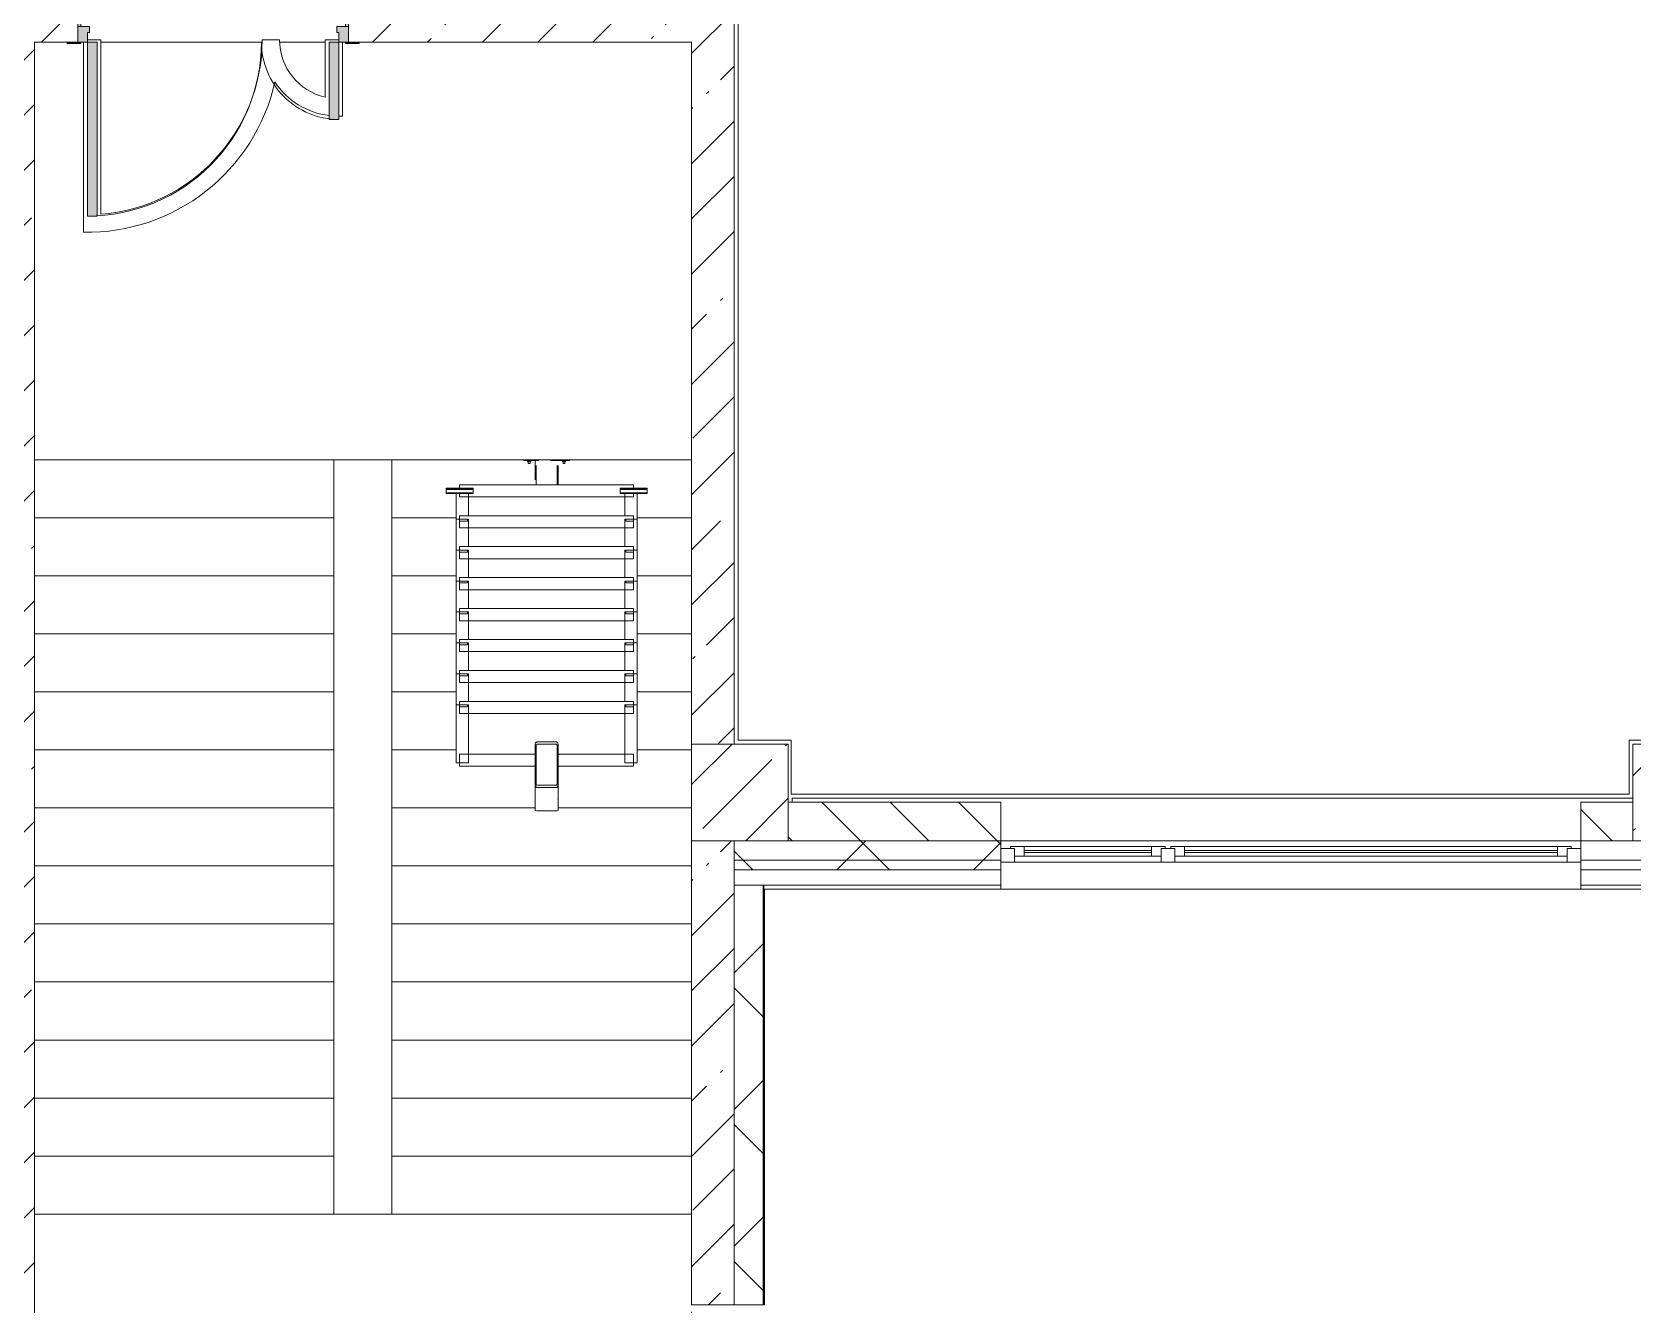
# Model space of a CAD drawing. Header units: millimetres. Extents: x -5524 to 188159, y -8553 to 29000.
# Drawn here: x 133217 to 141499, y 1150 to 7732 of the extents above; entities that cross this region are included whole.
import ezdxf

# ---------------------------------------------------------------- set-up
doc = ezdxf.new("R2010")
doc.units = ezdxf.units.MM
doc.linetypes.add('200_ШТРИХ__ш1_п0_6_', pattern=[160, 100, -60])
for name, color, linetype, lineweight in [('A-DETL-MBND-1', 7, '200_ШТРИХ__ш1_п0_6_', 9), ('A-GENM-2', 7, 'Continuous', 5), ('A-GLAZ-2', 7, 'Continuous', 5), ('A-WALL', 7, 'Continuous', 9), ('A-WALL-7', 7, 'Continuous', 5), ('I-WALL-2', 7, 'Continuous', 5), ('S-COLS-2', 7, 'Continuous', 5), ('S-STRS-3', 7, 'Continuous', 5)]:
    doc.layers.add(name, color=color, linetype=linetype, lineweight=lineweight)
for name, color, linetype, lineweight, true_color in [('A-DOOR-3', 7, 'Continuous', 5, 0xaaaaaa), ('A-DOOR-4', 7, 'Continuous', 5, 0xe2e2e2), ('A-DOOR-FRAM-1', 7, 'Continuous', 5, 0xe2e2e2), ('A-DOOR-FRAM-2', 7, 'Continuous', 5, 0xaaaaaa), ('A-FLOR-2', 7, 'Continuous', 5, 0xaaaaaa)]:
    doc.layers.add(name, color=color, linetype=linetype, lineweight=lineweight, true_color=true_color)
pattern_1 = [(45, (61148.7, 0), (-353.5534, 353.5534), []), (135, (61148.7, 0), (-353.5534, -353.5534), [])]
pattern_2 = [(45, (61148.7, 0), (-285.1231, 285.1231), []), (45, (61433.8, 0), (-285.1231, 285.1231), [504.031, -100.806, 16.764, -84.042])]

# ---------------------------------------------------------------- blocks, each defined once
blk = doc.blocks.new('BSC_Колонна _Прямоугольная - 500х500-V62-3_7_1_птичка')
at = {"layer": 'S-COLS-2'}
h = blk.add_hatch(dxfattribs=at)
h.set_pattern_fill('FP_49', color=256, style=0, pattern_type=2)
h.set_pattern_definition([(45, (-75730, -3800), (-285.1231, 285.1231), []), (45, (-75444.88, -3800), (-285.1231, 285.1231), [504.031, -100.806, 16.764, -84.042])])
h.paths.add_polyline_path([(-250, -250), (250, -250), (250, 250), (-250, 250), (-250, -98.8)])
for p, q in [((250, 250), (-250, 250)), ((-250, 250), (-250, -250)), ((250, -250), (250, 250)), ((-250, -250), (250, -250))]:
    blk.add_line(p, q, dxfattribs=at)
blk = doc.blocks.new('BSC_Колонна _Прямоугольная - 500х500-V63-3_7_1_птичка')
at = {"layer": 'S-COLS-2'}
h = blk.add_hatch(dxfattribs=at)
h.set_pattern_fill('FP_50', color=256, style=0, pattern_type=2)
h.set_pattern_definition([(45, (-80600, -3800), (-285.1231, 285.1231), []), (45, (-80314.88, -3800), (-285.1231, 285.1231), [504.031, -100.806, 16.764, -84.042])])
h.paths.add_polyline_path([(-250, -250), (250, -250), (250, 250), (-250, 250)])
for p, q in [((250, 250), (-250, 250)), ((-250, 250), (-250, -250)), ((250, -250), (250, 250)), ((-250, -250), (250, -250))]:
    blk.add_line(p, q, dxfattribs=at)
blk = doc.blocks.new('110_Дверь_СКБ_2Ст - Д-1 Лестничная клетка EIS60-24319353-3_7_1_птичка')
at = {"layer": 'A-DOOR-4'}
for points in [[(612.5, 1010), (612.5, 110), (662.5, 110), (662.5, 1010)], [(-631.1, 510), (-637.5, 510), (-637.5, 110), (-587.5, 110), (-587.5, 510)], [(712.5, 30), (697.5, 30), (697.5, -110), (712.5, -110)]]:
    blk.add_hatch(color=256, dxfattribs=at).paths.add_polyline_path(points)
h = blk.add_hatch(color=256, dxfattribs=at)
h.paths.add_polyline_path([(662.5, 110), (662.5, 60), (652.5, 60), (652.5, 30), (712.5, 30), (712.5, 110)])
h.paths.add_polyline_path([(-637.5, 110), (-687.5, 110), (-687.5, 30), (-627.5, 30), (-631.1, 60), (-637.5, 60)])
at = {"layer": 'A-DOOR-FRAM-1'}
for points in [[(-742.5, 118), (-742.5, 110), (-672.5, 110), (-672.5, 118)], [(697.5, 118), (697.5, 110), (767.5, 110), (767.5, 118)], [(-672.5, 30), (-687.5, 30), (-687.5, -110), (-672.5, -110)], [(-672.5, -110), (-742.5, -110), (-742.5, -118), (-672.5, -118)], [(697.5, -110), (697.5, -118), (767.5, -118), (767.5, -110)]]:
    blk.add_hatch(color=256, dxfattribs=at).paths.add_polyline_path(points)
at = {"layer": 'A-DOOR-3'}
for p, q in [((662.5, 1010), (612.5, 1010)), ((612.5, 1010), (612.5, 110)), ((662.5, 110), (662.5, 1010)), ((-637.5, 510), (-637.5, 110)), ((-587.5, 510), (-637.5, 510)), ((-587.5, 110), (-587.5, 510)), ((-637.5, 110), (-587.5, 110)), ((612.5, 110), (662.5, 110))]:
    blk.add_line(p, q, dxfattribs=at)
for centre, radius, start, end in [((662.5, 110), 900, 90, 180), ((-637.5, 110), 400, 360, 90)]:
    blk.add_arc(centre, radius, start, end, dxfattribs=at)
at = {"layer": 'A-DOOR-FRAM-2'}
for p, q in [((-672.5, 118), (-742.5, 118)), ((-742.5, 118), (-742.5, 110)), ((-742.5, 110), (-672.5, 110)), ((-637.5, 110), (-687.5, 110)), ((-687.5, 110), (-687.5, 30)), ((-672.5, 110), (-672.5, 118)), ((-637.5, 60), (-637.5, 110)), ((662.5, 110), (662.5, 60)), ((712.5, 110), (662.5, 110)), ((767.5, 118), (697.5, 118)), ((697.5, 118), (697.5, 110)), ((697.5, 110), (767.5, 110)), ((712.5, 30), (712.5, 110)), ((767.5, 110), (767.5, 118)), ((-687.5, 30), (-627.5, 30)), ((-672.5, 30), (-687.5, 30)), ((-687.5, 30), (-687.5, -110)), ((-672.5, -110), (-672.5, 30)), ((-627.5, 60), (-637.5, 60)), ((-627.5, 30), (-627.5, 60)), ((662.5, 60), (652.5, 60)), ((652.5, 60), (652.5, 30)), ((652.5, 30), (712.5, 30)), ((712.5, 30), (697.5, 30)), ((697.5, 30), (697.5, -110)), ((712.5, -110), (712.5, 30)), ((-672.5, -110), (-742.5, -110)), ((-742.5, -110), (-742.5, -118)), ((-742.5, -118), (-672.5, -118)), ((-687.5, -110), (-672.5, -110)), ((-672.5, -118), (-672.5, -110)), ((697.5, -110), (712.5, -110)), ((767.5, -110), (697.5, -110)), ((697.5, -110), (697.5, -118)), ((697.5, -118), (767.5, -118)), ((767.5, -118), (767.5, -110))]:
    blk.add_line(p, q, dxfattribs=at)
blk = doc.blocks.new('Анкер клиновой - Анкер клиновой МКТ В 10-10-16_85-22193208-3_7_1_птичка')
at = {"layer": 'A-DETL-MBND-1'}
for p, q in [((122191.4, 13788), (122191.4, 13784)), ((122207.4, 13788), (122191.4, 13788)), ((122191.4, 13788), (122207.4, 13788)), ((122194.4, 13798), (122194.4, 13784)), ((122204.4, 13798), (122194.4, 13798)), ((122194.4, 13798), (122204.4, 13798)), ((122204.4, 13784), (122204.4, 13798)), ((122207.4, 13784), (122207.4, 13788))]:
    blk.add_line(p, q, dxfattribs=at)
blk = doc.blocks.new('ОМ_Полоса_Трапеция прямоугольная_Прокат_ГОСТ 103-2006 - ОМ_Полоса_Трапеция прямоугольная_Прокат_ГОСТ 103-2006-21111644-3_7_1_птичка')
at = {"layer": 'A-GENM-2'}
for p, q in [((122699.4, 15046.5), (122699.4, 15056.5)), ((122699.4, 15056.5), (122739.4, 15056.5)), ((122739.4, 15046.5), (122699.4, 15046.5)), ((122739.4, 15056.5), (122739.4, 15046.5))]:
    blk.add_line(p, q, dxfattribs=at)
blk = doc.blocks.new('ОМ_Полоса_Трапеция прямоугольная_Прокат_ГОСТ 103-2006 - ОМ_Полоса_Трапеция прямоугольная_Прокат_ГОСТ 103-2006-V115-3_7_1_птичка')
at = {"layer": 'A-GENM-2'}
for p, q in [((122699.4, 14416.5), (122699.4, 14406.5)), ((122739.4, 14416.5), (122699.4, 14416.5)), ((122739.4, 14406.5), (122739.4, 14416.5)), ((122699.4, 14406.5), (122739.4, 14406.5))]:
    blk.add_line(p, q, dxfattribs=at)
blk = doc.blocks.new('ОМ_Полоса_Трапеция прямоугольная_Прокат_ГОСТ 103-2006 - ОМ_Полоса_Трапеция прямоугольная_Прокат_ГОСТ 103-2006-V116-3_7_1_птичка')
at = {"layer": 'A-GENM-2'}
for p, q in [((122699.4, 14256.5), (122699.4, 14246.5)), ((122739.4, 14256.5), (122699.4, 14256.5)), ((122699.4, 14246.5), (122739.4, 14246.5)), ((122739.4, 14246.5), (122739.4, 14256.5))]:
    blk.add_line(p, q, dxfattribs=at)
blk = doc.blocks.new('ОМ_Полоса_Трапеция прямоугольная_Прокат_ГОСТ 103-2006 - ОМ_Полоса_Трапеция прямоугольная_Прокат_ГОСТ 103-2006-V117-3_7_1_птичка')
at = {"layer": 'A-GENM-2'}
for p, q in [((122699.4, 14096.5), (122699.4, 14086.5)), ((122739.4, 14096.5), (122699.4, 14096.5)), ((122699.4, 14086.5), (122739.4, 14086.5)), ((122739.4, 14086.5), (122739.4, 14096.5))]:
    blk.add_line(p, q, dxfattribs=at)
blk = doc.blocks.new('ОМ_Полоса_Прокат_ГОСТ 103-2006 - ОМ_Полоса_Прокат_ГОСТ 103-2006-22193251-3_7_1_птичка')
at = {"layer": 'A-GENM-2'}
for p, q in [((122809.4, 13929.5), (122669.4, 13929.5)), ((122669.4, 13929.5), (122669.4, 13926.5)), ((122669.4, 13926.5), (122809.4, 13926.5)), ((122809.4, 13926.5), (122809.4, 13929.5))]:
    blk.add_line(p, q, dxfattribs=at)
blk = doc.blocks.new('ОМ_Полоса_Прокат_ГОСТ 103-2006 - ОМ_Полоса_Прокат_ГОСТ 103-2006-22193252-3_7_1_птичка')
at = {"layer": 'A-GENM-2'}
for p, q in [((122669.4, 13954.2), (122669.4, 13950.8)), ((122809.4, 13954.2), (122669.4, 13954.2)), ((122669.4, 13950.8), (122809.4, 13950.8)), ((122669.4, 13933.9), (122669.4, 13950.8)), ((122809.4, 13933.9), (122669.4, 13933.9)), ((122809.4, 13950.8), (122809.4, 13954.2)), ((122809.4, 13950.8), (122809.4, 13933.9))]:
    blk.add_line(p, q, dxfattribs=at)
blk = doc.blocks.new('ОМ_Полоса_Трапеция прямоугольная_Прокат_ГОСТ 103-2006 - ОМ_Полоса_Трапеция прямоугольная_Прокат_ГОСТ 103-2006-21111686-3_7_1_птичка')
at = {"layer": 'A-GENM-2'}
for p, q in [((121839.4, 15056.5), (121879.4, 15056.5)), ((121839.4, 15046.5), (121839.4, 15056.5)), ((121879.4, 15046.5), (121839.4, 15046.5)), ((121879.4, 15056.5), (121879.4, 15046.5))]:
    blk.add_line(p, q, dxfattribs=at)
blk = doc.blocks.new('ОМ_Полоса_Трапеция прямоугольная_Прокат_ГОСТ 103-2006 - ОМ_Полоса_Трапеция прямоугольная_Прокат_ГОСТ 103-2006-V118-3_7_1_птичка')
at = {"layer": 'A-GENM-2'}
for p, q in [((121879.4, 14416.5), (121839.4, 14416.5)), ((121839.4, 14416.5), (121839.4, 14406.5)), ((121879.4, 14406.5), (121879.4, 14416.5)), ((121839.4, 14406.5), (121879.4, 14406.5))]:
    blk.add_line(p, q, dxfattribs=at)
blk = doc.blocks.new('ОМ_Полоса_Трапеция прямоугольная_Прокат_ГОСТ 103-2006 - ОМ_Полоса_Трапеция прямоугольная_Прокат_ГОСТ 103-2006-V119-3_7_1_птичка')
at = {"layer": 'A-GENM-2'}
for p, q in [((121879.4, 14256.5), (121839.4, 14256.5)), ((121839.4, 14256.5), (121839.4, 14246.5)), ((121839.4, 14246.5), (121879.4, 14246.5)), ((121879.4, 14246.5), (121879.4, 14256.5))]:
    blk.add_line(p, q, dxfattribs=at)
blk = doc.blocks.new('ОМ_Полоса_Трапеция прямоугольная_Прокат_ГОСТ 103-2006 - ОМ_Полоса_Трапеция прямоугольная_Прокат_ГОСТ 103-2006-V120-3_7_1_птичка')
at = {"layer": 'A-GENM-2'}
for p, q in [((121879.4, 14096.5), (121839.4, 14096.5)), ((121839.4, 14096.5), (121839.4, 14086.5)), ((121839.4, 14086.5), (121879.4, 14086.5)), ((121879.4, 14086.5), (121879.4, 14096.5))]:
    blk.add_line(p, q, dxfattribs=at)
blk = doc.blocks.new('ОМ_Полоса_Прокат_ГОСТ 103-2006 - ОМ_Полоса_Прокат_ГОСТ 103-2006-22193295-3_7_1_птичка')
at = {"layer": 'A-GENM-2'}
for p, q in [((121909.4, 13929.5), (121769.4, 13929.5)), ((121769.4, 13929.5), (121769.4, 13926.5)), ((121769.4, 13926.5), (121909.4, 13926.5)), ((121909.4, 13926.5), (121909.4, 13929.5))]:
    blk.add_line(p, q, dxfattribs=at)
blk = doc.blocks.new('ОМ_Полоса_Прокат_ГОСТ 103-2006 - ОМ_Полоса_Прокат_ГОСТ 103-2006-22193296-3_7_1_птичка')
at = {"layer": 'A-GENM-2'}
for p, q in [((121909.4, 13954.2), (121769.4, 13954.2)), ((121769.4, 13954.2), (121769.4, 13950.8)), ((121769.4, 13950.8), (121909.4, 13950.8)), ((121769.4, 13933.9), (121769.4, 13950.8)), ((121909.4, 13933.9), (121769.4, 13933.9)), ((121909.4, 13950.8), (121909.4, 13954.2)), ((121909.4, 13950.8), (121909.4, 13933.9))]:
    blk.add_line(p, q, dxfattribs=at)
blk = doc.blocks.new('ОМ_Труба_ГОСТ 8639-82 - ОМ_Труба_ГОСТ 8639-82-21111694-3_7_1_птичка')
at = {"layer": 'A-GENM-2'}
for p, q in [((122229.4, 15590.5), (122229.4, 15456.5)), ((122238.4, 15595.1), (122340.4, 15595.1)), ((122349.4, 15456.5), (122349.4, 15590.5)), ((122229.4, 15256.4), (122229.4, 15456.5)), ((122235.4, 15456.5), (122235.4, 15256.4)), ((122238.4, 15474.2), (122340.4, 15474.2)), ((122340.4, 15462.4), (122238.4, 15462.4)), ((122343.4, 15256.4), (122343.4, 15456.5)), ((122349.4, 15456.5), (122349.4, 15256.4)), ((122238.4, 15250.5), (122340.4, 15250.5)), ((122340.4, 15238.8), (122238.4, 15238.8))]:
    blk.add_line(p, q, dxfattribs=at)
at = {"layer": 'A-GENM-2', "flags": 128}
for points in [[(122229.4, 15456.5), (122229.6, 15460), (122230.1, 15463.3), (122231, 15466.3), (122232.1, 15469), (122233.4, 15471.2), (122235, 15472.8), (122236.7, 15473.8), (122238.4, 15474.2)], [(122238.4, 15462.4), (122237.9, 15462.3), (122237.3, 15461.9), (122236.8, 15461.4), (122236.3, 15460.7), (122235.9, 15459.8), (122235.7, 15458.8), (122235.5, 15457.7), (122235.4, 15456.5)], [(122340.4, 15474.2), (122342.2, 15473.8), (122343.9, 15472.8), (122345.4, 15471.2), (122346.8, 15469), (122347.9, 15466.3), (122348.8, 15463.3), (122349.3, 15460), (122349.4, 15456.5)], [(122343.4, 15456.5), (122343.4, 15457.7), (122343.2, 15458.8), (122342.9, 15459.8), (122342.6, 15460.7), (122342.1, 15461.4), (122341.6, 15461.9), (122341, 15462.3), (122340.4, 15462.4)], [(122238.4, 15238.8), (122236.7, 15239.1), (122235, 15240.1), (122233.4, 15241.8), (122232.1, 15243.9), (122231, 15246.6), (122230.1, 15249.7), (122229.6, 15253), (122229.4, 15256.4)], [(122235.4, 15256.4), (122235.5, 15255.3), (122235.7, 15254.2), (122235.9, 15253.2), (122236.3, 15252.3), (122236.8, 15251.5), (122237.3, 15251), (122237.9, 15250.7), (122238.4, 15250.5)], [(122349.4, 15256.4), (122349.3, 15253), (122348.8, 15249.7), (122347.9, 15246.6), (122346.8, 15243.9), (122345.4, 15241.8), (122343.9, 15240.1), (122342.2, 15239.1), (122340.4, 15238.8)], [(122340.4, 15250.5), (122341, 15250.7), (122341.6, 15251), (122342.1, 15251.5), (122342.6, 15252.3), (122342.9, 15253.2), (122343.2, 15254.2), (122343.4, 15255.3), (122343.4, 15256.4)]]:
    blk.add_lwpolyline(points, dxfattribs=at)
at = {"layer": 'A-GENM-2'}
for centre, major_axis, start_param, end_param in [((122238.4, 15590.5), (9, 0), 1.570796, 3.141593), ((122340.4, 15590.5), (9, 0), 0, 1.570796), ((122238.4, 15538.5), (9, 0), 3.141593, 3.665191), ((122340.4, 15538.5), (-9, 0), 2.617994, 3.141593)]:
    blk.add_ellipse(centre, major_axis=major_axis, ratio=0.509802, start_param=start_param, end_param=end_param, dxfattribs=at)
blk = doc.blocks.new('ОМ_Уголок_ГОСТ 8509-93 - ОМ_Уголок_ГОСТ 8509-93-22194532-3_7_1_птичка')
at = {"layer": 'A-GENM-2'}
for p, q in [((0, 45.2), (0, -17.8)), ((390, 45.2), (0, 45.2)), ((900, 45.2), (510, 45.2)), ((900, -17.8), (900, 45.2)), ((0, -17.8), (390, -17.8)), ((510, -17.8), (900, -17.8))]:
    blk.add_line(p, q, dxfattribs=at)
blk = doc.blocks.new('ОМ_Уголок_ГОСТ 8509-93 - ОМ_Уголок_ГОСТ 8509-93-V121-3_7_1_птичка')
at = {"layer": 'A-GENM-2'}
for p, q in [((0, 45.2), (0, -17.8)), ((900, 45.2), (0, 45.2)), ((900, -17.8), (900, 45.2)), ((0, -17.8), (900, -17.8))]:
    blk.add_line(p, q, dxfattribs=at)
blk = doc.blocks.new('ОМ_Уголок_ГОСТ 8509-93 - ОМ_Уголок_ГОСТ 8509-93-22194533-3_7_1_птичка')
at = {"layer": 'A-GENM-2'}
for p, q in [((0, 45.2), (0, -17.8)), ((300, 45.2), (0, 45.2)), ((300, -17.8), (300, 45.2)), ((0, -17.8), (300, -17.8))]:
    blk.add_line(p, q, dxfattribs=at)
blk = doc.blocks.new('ОМ_Уголок_ГОСТ 8509-93 - ОМ_Уголок_ГОСТ 8509-93-V122-3_7_1_птичка')
at = {"layer": 'A-GENM-2'}
for p, q in [((0, 45.2), (0, -17.8)), ((142.2, 45.2), (0, 45.2)), ((0, -17.8), (160, -17.8))]:
    blk.add_line(p, q, dxfattribs=at)
blk = doc.blocks.new('ОМ_Уголок_ГОСТ 8509-93 - ОМ_Уголок_ГОСТ 8509-93-V123-3_7_1_птичка')
at = {"layer": 'A-GENM-2'}
for p, q in [((300, 45.2), (157.8, 45.2)), ((300, -17.8), (300, 45.2)), ((140, -17.8), (300, -17.8))]:
    blk.add_line(p, q, dxfattribs=at)
blk = doc.blocks.new('ОМ_Уголок_ГОСТ 8509-93 - ОМ_Уголок_ГОСТ 8509-93-V124-3_7_1_птичка')
at = {"layer": 'A-GENM-2'}
for p, q in [((0, 45.2), (0, 27.8)), ((900, 45.2), (0, 45.2)), ((0, 7.4), (0, -17.8)), ((900, 27.8), (900, 45.2)), ((900, -17.8), (900, 7.4)), ((0, -17.8), (900, -17.8))]:
    blk.add_line(p, q, dxfattribs=at)
blk = doc.blocks.new('ОМ_Уголок_ГОСТ 8509-93 - ОМ_Уголок_ГОСТ 8509-93-V125-3_7_1_птичка')
at = {"layer": 'A-GENM-2'}
for p, q in [((0, 45.2), (0, -17.8)), ((7.4, 45.2), (0, 45.2)), ((142.2, 45.2), (27.8, 45.2)), ((0, -17.8), (7.4, -17.8)), ((27.8, -17.8), (160, -17.8))]:
    blk.add_line(p, q, dxfattribs=at)
blk = doc.blocks.new('ОМ_Уголок_ГОСТ 8509-93 - ОМ_Уголок_ГОСТ 8509-93-V126-3_7_1_птичка')
at = {"layer": 'A-GENM-2'}
for p, q in [((272.2, 45.2), (157.8, 45.2)), ((300, 45.2), (292.6, 45.2)), ((300, -17.8), (300, 45.2)), ((140, -17.8), (272.2, -17.8)), ((292.6, -17.8), (300, -17.8))]:
    blk.add_line(p, q, dxfattribs=at)
blk = doc.blocks.new('ОМ_Труба_ГОСТ 8639-82 - ОМ_Труба_ГОСТ 8639-82-21111710-3_7_1_птичка')
at = {"layer": 'A-DETL-MBND-1'}
for p, q in [((122229.4, 13908.7), (122229.4, 13784)), ((122235.4, 13908.7), (122235.4, 13784)), ((122343.4, 13908.7), (122343.4, 13784)), ((122349.4, 13784), (122349.4, 13908.7))]:
    blk.add_line(p, q, dxfattribs=at)
blk = doc.blocks.new('ОМ_Уголок_ГОСТ 8510-86 - ОМ_Уголок_ГОСТ 8510-86-V127-3_7_1_птичка')
at = {"layer": 'A-DETL-MBND-1'}
blk.add_line((0, 0), (240, 0), dxfattribs=at)
blk = doc.blocks.new('120_Окно_СКБ_2Ст - 120_Окно_СКБ_2Ст 3000х2500 _мал_створка слева_-22809161-3_7_1_птичка')
at = {"layer": 'A-GLAZ-2'}
for p, q in [((-1500, -75), (-1500, -5)), ((-1500, -5), (-1430, -5)), ((1500, -5), (-1500, -5)), ((-1430, -75), (-1500, -75)), ((-1500, -75), (-1450, -75)), ((-1430, -75), (-1450, -75)), ((-1450, -75), (-1450, -85)), ((-1430, -5), (-1430, -75)), ((600, -35), (-1430, -35)), ((-1430, -35), (-1430, -75)), ((-1380, -85), (-1380, -35)), ((-1380, -55), (550, -55)), ((550, -65), (-1380, -65)), ((550, -85), (550, -35)), ((600, -75), (600, -5)), ((600, -5), (670, -5)), ((600, -75), (600, -35)), ((670, -75), (600, -75)), ((620, -75), (600, -75)), ((620, -75), (650, -75)), ((620, -85), (620, -75)), ((670, -75), (650, -75)), ((650, -75), (650, -85)), ((670, -5), (670, -75)), ((1430, -35), (670, -35)), ((670, -35), (670, -75)), ((720, -85), (720, -35)), ((720, -55), (1380, -55)), ((1380, -65), (720, -65)), ((1380, -85), (1380, -35)), ((1430, -75), (1430, -5)), ((1430, -5), (1500, -5)), ((1430, -75), (1430, -35)), ((1500, -75), (1430, -75)), ((1450, -75), (1430, -75)), ((1450, -75), (1500, -75)), ((1450, -85), (1450, -75)), ((1500, -5), (1500, -75)), ((-1450, -85), (620, -85)), ((620, -85), (-1450, -85)), ((650, -85), (1450, -85)), ((1450, -85), (650, -85))]:
    blk.add_line(p, q, dxfattribs=at)

msp = doc.modelspace()

# ---------------------------------------------------------------- hatches: boundary and pattern name
at = {"layer": 'A-WALL-7'}
h = msp.add_hatch(dxfattribs=at)
h.set_pattern_fill('FP_59', color=256, style=0, pattern_type=2)
h.set_pattern_definition([(135, (61148.7, 0), (-176.7767, -176.7767), [])])
h.paths.add_polyline_path([(145248.7, 3550), (145348.7, 3550), (145348.7, 3750), (145248.7, 3750), (145248.7, 3701.2)])
h.paths.add_polyline_path([(144119.3, 3550), (144348.7, 3550), (144348.7, 3750), (143448.7, 3750), (143448.7, 3550)])
h.paths.add_polyline_path([(141228.7, 3550), (141498.7, 3550), (141498.7, 3750), (141228.7, 3750)])
h.paths.add_polyline_path([(137593.9, 3550), (138228.7, 3550), (138228.7, 3750), (137128.7, 3750), (137128.7, 3550)])
h.paths.add_polyline_path([(141998.7, 3550), (142548.7, 3550), (142548.7, 3750), (141998.7, 3750), (141998.7, 3666.7)])
h = msp.add_hatch(dxfattribs=at)
h.set_pattern_fill('FP_61', color=256, style=0, pattern_type=2)
h.set_pattern_definition(pattern_1)
h.paths.add_polyline_path([(145850.3, 3450), (145848.7, 3550), (145248.7, 3550), (145248.7, 3450), (145848.7, 3450)])
h.paths.add_polyline_path([(137593.9, 3450), (138228.7, 3450), (138228.7, 3550), (136848.7, 3550), (136848.7, 3450), (137128.7, 3450)])
h.paths.add_polyline_path([(143448.7, 3450), (144348.7, 3450), (144348.7, 3550), (143448.7, 3550)])
h.paths.add_polyline_path([(142548.7, 3450), (142548.7, 3550), (141228.7, 3550), (141228.7, 3450), (142254.9, 3450)])
h = msp.add_hatch(dxfattribs=at)
h.set_pattern_fill('FP_61', color=256, style=0, pattern_type=2)
h.set_pattern_definition(pattern_1)
h.paths.add_polyline_path([(145950.3, 3400), (145950.3, 3450), (145248.7, 3450), (145248.7, 3400), (145850.3, 3400)])
h.paths.add_polyline_path([(138228.7, 3400), (138228.7, 3450), (136848.7, 3450), (136848.7, 3400), (137593.9, 3400)])
h.paths.add_polyline_path([(141228.7, 3400), (142548.7, 3400), (142548.7, 3450), (141228.7, 3450)])
h.paths.add_polyline_path([(144119.3, 3400), (144348.7, 3400), (144348.7, 3450), (143448.7, 3450), (143448.7, 3400)])
h = msp.add_hatch(dxfattribs=at)
h.set_pattern_fill('FP_61', color=256, style=0, pattern_type=2)
h.set_pattern_definition(pattern_1)
h.paths.add_polyline_path([(136998.7, -250), (136998.7, 350), (136848.7, 350), (136848.7, -250)])
h.paths.add_polyline_path([(136998.7, 1150), (136998.7, 3320), (136848.7, 3320), (136848.7, 1150)])
at = {"layer": 'I-WALL-2'}
h = msp.add_hatch(dxfattribs=at)
h.set_pattern_fill('FP_57', color=256, style=0, pattern_type=2)
h.set_pattern_definition(pattern_2)
h.paths.add_polyline_path([(134908.7, 7680), (136628.7, 7680), (136628.7, 7900), (134853.7, 7900), (134853.7, 7680)])
h.paths.add_polyline_path([(133398.7, 7680), (133453.7, 7680), (133453.7, 7900), (133008.7, 7900), (133008.7, 7680), (133228.7, 7680)])
h = msp.add_hatch(dxfattribs=at)
h.set_pattern_fill('FP_57', color=256, style=0, pattern_type=2)
h.set_pattern_definition(pattern_2)
h.paths.add_polyline_path([(136661.7, 120), (136848.7, 120), (136848.7, 350), (136628.7, 350), (136628.7, 120)])
h.paths.add_polyline_path([(136661.7, 1150), (136848.7, 1150), (136848.7, 3550), (136628.7, 3550), (136628.7, 1150)])
h.paths.add_polyline_path([(136628.7, 4050), (136848.7, 4050), (136848.7, 7900), (136628.7, 7900), (136628.7, 4279.6)])
h = msp.add_hatch(dxfattribs=at)
h.set_pattern_fill('FP_57', color=256, style=0, pattern_type=2)
h.set_pattern_definition(pattern_2)
h.paths.add_polyline_path([(133008.7, 120), (133228.7, 120), (133228.7, 7680), (133008.7, 7680), (133008.7, 1965.8)])

# ---------------------------------------------------------------- linework, layer by layer
at = {"layer": 'A-DETL-MBND-1'}
msp.add_line((136628.7, 535), (136628.7, 1150), dxfattribs=at)
at = {"layer": 'A-FLOR-2'}
for p, q in [((136869.7, 9100), (136869.7, 4070)), ((133482.2, 7680), (133482.2, 6697.1)), ((133572.2, 7691.9), (133503.7, 7691.9)), ((133572.2, 6789.7), (133572.2, 7691.9)), ((133572.2, 7680), (134406.5, 7680)), ((134497.2, 7691.9), (134407.2, 7691.9)), ((134498.3, 7680), (134733.4, 7680)), ((134803.7, 7691.9), (134733.4, 7691.9)), ((134733.4, 7691.9), (134733.4, 7394.8)), ((134823.4, 7297.5), (134823.4, 7680)), ((136869.7, 4070), (137143.7, 4070)), ((137143.7, 4070), (137143.7, 3791)), ((141478.7, 3791), (141478.7, 4070)), ((141478.7, 4070), (142018.7, 4070)), ((137143.7, 3791), (141478.7, 3791))]:
    msp.add_line(p, q, dxfattribs=at)
for centre, radius, start, end in [((133502.2, 7691.9), 905, 274.43687, 360), ((134802.2, 7691.9), 305, 180, 256.9573), ((133502.2, 7691.9), 995, 268.8489, 347.32946), ((134802.2, 7691.9), 395, 213.54048, 262.94436), ((134802.2, 7691.9), 395, 270.21425, 273.07201)]:
    msp.add_arc(centre, radius, start, end, dxfattribs=at)
at = {"layer": 'A-WALL'}
for p, q in [((138228.7, 3550), (137128.7, 3550)), ((141498.7, 3550), (141228.7, 3550)), ((136848.7, 3450), (138228.7, 3450)), ((136848.7, 3400), (138228.7, 3400)), ((141228.7, 3450), (142548.7, 3450)), ((141228.7, 3400), (142548.7, 3400)), ((136848.7, 3320), (136848.7, 1150)), ((136848.7, 3320), (138228.7, 3320)), ((136998.7, 1150), (136998.7, 3320)), ((137001.7, 1150), (137001.7, 3320)), ((141228.7, 3320), (142548.7, 3320)), ((137006.7, 3300), (137001.7, 3300))]:
    msp.add_line(p, q, dxfattribs=at)
at = {"layer": 'A-WALL-7'}
for p, q in [((138228.7, 3750), (137128.7, 3750)), ((138228.7, 3300), (138228.7, 3750)), ((141228.7, 3750), (141228.7, 3300)), ((141498.7, 3750), (141228.7, 3750)), ((136848.7, 3550), (136848.7, 3320)), ((138228.7, 3550), (141228.7, 3550)), ((137006.7, 1150), (137006.7, 3300)), ((146100.3, 3300), (137006.7, 3300)), ((136848.7, 1150), (137006.7, 1150))]:
    msp.add_line(p, q, dxfattribs=at)
at = {"layer": 'I-WALL-2'}
for p, q in [((136848.7, 4050), (136848.7, 7900)), ((133228.7, 120), (133228.7, 7680)), ((133228.7, 7680), (133398.7, 7680)), ((134406.5, 7680), (133572.2, 7680)), ((134733.4, 7680), (134498.3, 7680)), ((134908.7, 7680), (136628.7, 7680)), ((136628.7, 7680), (136628.7, 4050)), ((137148.7, 3770), (141498.7, 3770)), ((137148.7, 3770), (137148.7, 3750)), ((136628.7, 3550), (136628.7, 1150)), ((141228.7, 3550), (138228.7, 3550)), ((136628.7, 1150), (136848.7, 1150))]:
    msp.add_line(p, q, dxfattribs=at)
at = {"layer": 'S-STRS-3'}
for p, q in [((134406.5, 7680), (133572.2, 7680)), ((134733.4, 7680), (134498.3, 7680)), ((133228.7, 5520), (134778.7, 5520)), ((133228.7, 5520), (134778.7, 5520)), ((134778.7, 5520), (136628.7, 5520)), ((134778.7, 5220), (134778.7, 5520)), ((135078.7, 5520), (135078.7, 5220)), ((133228.7, 5220), (134778.7, 5220)), ((133228.7, 5220), (134778.7, 5220)), ((134778.7, 4920), (134778.7, 5220)), ((135078.7, 5220), (135078.7, 4920)), ((135410.9, 5220), (135078.7, 5220)), ((135410.9, 5220), (135078.7, 5220)), ((136628.7, 5220), (136346.5, 5220)), ((136628.7, 5220), (136346.5, 5220)), ((133228.7, 4920), (134778.7, 4920)), ((133228.7, 4920), (134778.7, 4920)), ((134778.7, 4620), (134778.7, 4920)), ((135078.7, 4920), (135078.7, 4620)), ((135410.9, 4920), (135078.7, 4920)), ((135410.9, 4920), (135078.7, 4920)), ((136628.7, 4920), (136346.5, 4920)), ((136628.7, 4920), (136346.5, 4920)), ((133228.7, 4620), (134778.7, 4620)), ((133228.7, 4620), (134778.7, 4620)), ((134778.7, 4320), (134778.7, 4620)), ((135078.7, 4620), (135078.7, 4320)), ((135410.9, 4620), (135078.7, 4620)), ((135410.9, 4620), (135078.7, 4620)), ((136628.7, 4620), (136346.5, 4620)), ((136628.7, 4620), (136346.5, 4620)), ((133228.7, 4320), (134778.7, 4320)), ((133228.7, 4320), (134778.7, 4320)), ((134778.7, 4020), (134778.7, 4320)), ((135078.7, 4320), (135078.7, 4020)), ((135410.9, 4320), (135078.7, 4320)), ((135410.9, 4320), (135078.7, 4320)), ((136628.7, 4320), (136346.5, 4320)), ((136628.7, 4320), (136346.5, 4320)), ((133228.7, 4020), (134778.7, 4020)), ((133228.7, 4020), (134778.7, 4020)), ((134778.7, 3720), (134778.7, 4020)), ((135078.7, 4020), (135078.7, 3720)), ((135410.9, 4020), (135078.7, 4020)), ((135410.9, 4020), (135078.7, 4020)), ((136628.7, 4020), (136346.5, 4020)), ((136628.7, 4020), (136346.5, 4020)), ((133228.7, 3720), (134778.7, 3720)), ((133228.7, 3720), (134778.7, 3720)), ((134778.7, 3420), (134778.7, 3720)), ((135078.7, 3720), (135078.7, 3420)), ((135820, 3720), (135078.7, 3720)), ((135820, 3720), (135078.7, 3720)), ((136628.7, 3720), (135937.3, 3720)), ((136628.7, 3720), (135937.3, 3720)), ((133228.7, 3420), (134778.7, 3420)), ((133228.7, 3420), (134778.7, 3420)), ((134778.7, 3120), (134778.7, 3420)), ((135078.7, 3420), (135078.7, 3120)), ((136628.7, 3420), (135078.7, 3420)), ((136628.7, 3420), (135078.7, 3420)), ((133228.7, 3120), (134778.7, 3120)), ((133228.7, 3120), (134778.7, 3120)), ((134778.7, 2820), (134778.7, 3120)), ((135078.7, 3120), (135078.7, 2820)), ((136628.7, 3120), (135078.7, 3120)), ((136628.7, 3120), (135078.7, 3120)), ((133228.7, 2820), (134778.7, 2820)), ((133228.7, 2820), (134778.7, 2820)), ((134778.7, 2520), (134778.7, 2820)), ((135078.7, 2820), (135078.7, 2520)), ((136628.7, 2820), (135078.7, 2820)), ((136628.7, 2820), (135078.7, 2820)), ((133228.7, 2520), (134778.7, 2520)), ((133228.7, 2520), (134778.7, 2520)), ((134778.7, 2220), (134778.7, 2520)), ((135078.7, 2520), (135078.7, 2220)), ((136628.7, 2520), (135078.7, 2520)), ((136628.7, 2520), (135078.7, 2520)), ((133228.7, 2220), (134778.7, 2220)), ((133228.7, 2220), (134778.7, 2220)), ((134778.7, 1920), (134778.7, 2220)), ((135078.7, 2220), (135078.7, 1920)), ((136628.7, 2220), (135078.7, 2220)), ((136628.7, 2220), (135078.7, 2220)), ((133228.7, 1920), (134778.7, 1920)), ((133228.7, 1920), (134778.7, 1920)), ((134778.7, 1620), (134778.7, 1920)), ((135078.7, 1920), (135078.7, 1620)), ((136628.7, 1920), (135078.7, 1920)), ((136628.7, 1920), (135078.7, 1920)), ((133228.7, 1620), (134778.7, 1620)), ((133228.7, 1620), (134778.7, 1620)), ((135078.7, 1620), (134778.7, 1620)), ((136628.7, 1620), (135078.7, 1620)), ((136628.7, 1620), (135078.7, 1620))]:
    msp.add_line(p, q, dxfattribs=at)

# ---------------------------------------------------------------- block references
at = {"layer": 'A-DETL-MBND-1', "extrusion": (0, 0, -1)}
msp.add_blockref('ОМ_Уголок_ГОСТ 8510-86 - ОМ_Уголок_ГОСТ 8510-86-V127-3_7_1_птичка', (-135998.7, 5515.8), dxfattribs=at)
at = {"layer": 'A-DETL-MBND-1', "rotation": 180}
for name, p in [('Анкер клиновой - Анкер клиновой МКТ В 10-10-16_85-22193208-3_7_1_птичка', (257988.1, 19299.8)), ('ОМ_Труба_ГОСТ 8639-82 - ОМ_Труба_ГОСТ 8639-82-21111710-3_7_1_птичка', (258168.1, 19299.8)), ('Анкер клиновой - Анкер клиновой МКТ В 10-10-16_85-22193208-3_7_1_птичка', (258168.1, 19299.8))]:
    msp.add_blockref(name, p, dxfattribs=at)
at = {"layer": 'A-DOOR-3', "rotation": 180}
msp.add_blockref('110_Дверь_СКБ_2Ст - Д-1 Лестничная клетка EIS60-24319353-3_7_1_птичка', (134166.2, 7790), dxfattribs=at)
at = {"layer": 'A-GENM-2', "extrusion": (0, 0, -1)}
for name, p, rotation in [('ОМ_Уголок_ГОСТ 8509-93 - ОМ_Уголок_ГОСТ 8509-93-V124-3_7_1_птичка', (-135428.7, 5373.3), 180), ('ОМ_Уголок_ГОСТ 8509-93 - ОМ_Уголок_ГОСТ 8509-93-V126-3_7_1_птичка', (-135428.7, 5073.3), 90.00000000000087), ('ОМ_Уголок_ГОСТ 8509-93 - ОМ_Уголок_ГОСТ 8509-93-V125-3_7_1_птичка', (-136328.7, 5373.3), 270.0000000000007), ('ОМ_Уголок_ГОСТ 8509-93 - ОМ_Уголок_ГОСТ 8509-93-V121-3_7_1_птичка', (-135428.7, 5213.3), 180), ('ОМ_Уголок_ГОСТ 8509-93 - ОМ_Уголок_ГОСТ 8509-93-V123-3_7_1_птичка', (-135428.7, 4913.3), 90.00000000000087), ('ОМ_Уголок_ГОСТ 8509-93 - ОМ_Уголок_ГОСТ 8509-93-V122-3_7_1_птичка', (-136328.7, 5213.3), 270.0000000000007), ('ОМ_Уголок_ГОСТ 8509-93 - ОМ_Уголок_ГОСТ 8509-93-V123-3_7_1_птичка', (-135428.7, 4753.3), 90.00000000000087), ('ОМ_Уголок_ГОСТ 8509-93 - ОМ_Уголок_ГОСТ 8509-93-V121-3_7_1_птичка', (-135428.7, 5053.3), 180), ('ОМ_Уголок_ГОСТ 8509-93 - ОМ_Уголок_ГОСТ 8509-93-V122-3_7_1_птичка', (-136328.7, 5053.3), 270.0000000000007), ('ОМ_Уголок_ГОСТ 8509-93 - ОМ_Уголок_ГОСТ 8509-93-V123-3_7_1_птичка', (-135428.7, 4593.3), 90.00000000000087), ('ОМ_Уголок_ГОСТ 8509-93 - ОМ_Уголок_ГОСТ 8509-93-V121-3_7_1_птичка', (-135428.7, 4893.3), 180), ('ОМ_Уголок_ГОСТ 8509-93 - ОМ_Уголок_ГОСТ 8509-93-V122-3_7_1_птичка', (-136328.7, 4893.3), 270.0000000000007), ('ОМ_Уголок_ГОСТ 8509-93 - ОМ_Уголок_ГОСТ 8509-93-V123-3_7_1_птичка', (-135428.7, 4433.3), 90.00000000000087), ('ОМ_Уголок_ГОСТ 8509-93 - ОМ_Уголок_ГОСТ 8509-93-V121-3_7_1_птичка', (-135428.7, 4733.3), 180), ('ОМ_Уголок_ГОСТ 8509-93 - ОМ_Уголок_ГОСТ 8509-93-V122-3_7_1_птичка', (-136328.7, 4733.3), 270.0000000000007), ('ОМ_Уголок_ГОСТ 8509-93 - ОМ_Уголок_ГОСТ 8509-93-V123-3_7_1_птичка', (-135428.7, 4273.3), 90.00000000000087), ('ОМ_Уголок_ГОСТ 8509-93 - ОМ_Уголок_ГОСТ 8509-93-V121-3_7_1_птичка', (-135428.7, 4573.3), 180), ('ОМ_Уголок_ГОСТ 8509-93 - ОМ_Уголок_ГОСТ 8509-93-V122-3_7_1_птичка', (-136328.7, 4573.3), 270.0000000000007), ('ОМ_Уголок_ГОСТ 8509-93 - ОМ_Уголок_ГОСТ 8509-93-V123-3_7_1_птичка', (-135428.7, 4113.3), 90.00000000000087), ('ОМ_Уголок_ГОСТ 8509-93 - ОМ_Уголок_ГОСТ 8509-93-V121-3_7_1_птичка', (-135428.7, 4413.3), 180), ('ОМ_Уголок_ГОСТ 8509-93 - ОМ_Уголок_ГОСТ 8509-93-V122-3_7_1_птичка', (-136328.7, 4413.3), 270.0000000000007), ('ОМ_Уголок_ГОСТ 8509-93 - ОМ_Уголок_ГОСТ 8509-93-22194533-3_7_1_птичка', (-135428.7, 3953.3), 90.00000000000087), ('ОМ_Уголок_ГОСТ 8509-93 - ОМ_Уголок_ГОСТ 8509-93-V121-3_7_1_птичка', (-135428.7, 4253.3), 180), ('ОМ_Уголок_ГОСТ 8509-93 - ОМ_Уголок_ГОСТ 8509-93-22194533-3_7_1_птичка', (-136328.7, 4253.3), 270.0000000000007)]:
    msp.add_blockref(name, p, dxfattribs=dict(at, rotation=rotation))
at = {"layer": 'A-GENM-2', "rotation": 180}
for name, p in [('ОМ_Полоса_Прокат_ГОСТ 103-2006 - ОМ_Полоса_Прокат_ГОСТ 103-2006-22193251-3_7_1_птичка', (258168.1, 19299.8)), ('ОМ_Полоса_Прокат_ГОСТ 103-2006 - ОМ_Полоса_Прокат_ГОСТ 103-2006-22193252-3_7_1_птичка', (258168.1, 19299.8)), ('ОМ_Полоса_Прокат_ГОСТ 103-2006 - ОМ_Полоса_Прокат_ГОСТ 103-2006-22193295-3_7_1_птичка', (258168.1, 19299.8)), ('ОМ_Полоса_Прокат_ГОСТ 103-2006 - ОМ_Полоса_Прокат_ГОСТ 103-2006-22193296-3_7_1_птичка', (258168.1, 19299.8)), ('ОМ_Полоса_Трапеция прямоугольная_Прокат_ГОСТ 103-2006 - ОМ_Полоса_Трапеция прямоугольная_Прокат_ГОСТ 103-2006-V117-3_7_1_птичка', (258168.1, 19299.8)), ('ОМ_Полоса_Трапеция прямоугольная_Прокат_ГОСТ 103-2006 - ОМ_Полоса_Трапеция прямоугольная_Прокат_ГОСТ 103-2006-V120-3_7_1_птичка', (258168.1, 19299.8)), ('ОМ_Полоса_Трапеция прямоугольная_Прокат_ГОСТ 103-2006 - ОМ_Полоса_Трапеция прямоугольная_Прокат_ГОСТ 103-2006-V116-3_7_1_птичка', (258168.1, 19299.8)), ('ОМ_Полоса_Трапеция прямоугольная_Прокат_ГОСТ 103-2006 - ОМ_Полоса_Трапеция прямоугольная_Прокат_ГОСТ 103-2006-V119-3_7_1_птичка', (258168.1, 19299.8)), ('ОМ_Полоса_Трапеция прямоугольная_Прокат_ГОСТ 103-2006 - ОМ_Полоса_Трапеция прямоугольная_Прокат_ГОСТ 103-2006-V115-3_7_1_птичка', (258168.1, 19299.8)), ('ОМ_Полоса_Трапеция прямоугольная_Прокат_ГОСТ 103-2006 - ОМ_Полоса_Трапеция прямоугольная_Прокат_ГОСТ 103-2006-V118-3_7_1_птичка', (258168.1, 19299.8)), ('ОМ_Полоса_Трапеция прямоугольная_Прокат_ГОСТ 103-2006 - ОМ_Полоса_Трапеция прямоугольная_Прокат_ГОСТ 103-2006-21111644-3_7_1_птичка', (258168.1, 19779.8)), ('ОМ_Полоса_Трапеция прямоугольная_Прокат_ГОСТ 103-2006 - ОМ_Полоса_Трапеция прямоугольная_Прокат_ГОСТ 103-2006-21111686-3_7_1_птичка', (258168.1, 19779.8)), ('ОМ_Полоса_Трапеция прямоугольная_Прокат_ГОСТ 103-2006 - ОМ_Полоса_Трапеция прямоугольная_Прокат_ГОСТ 103-2006-21111644-3_7_1_птичка', (258168.1, 19619.8)), ('ОМ_Полоса_Трапеция прямоугольная_Прокат_ГОСТ 103-2006 - ОМ_Полоса_Трапеция прямоугольная_Прокат_ГОСТ 103-2006-21111686-3_7_1_птичка', (258168.1, 19619.8)), ('ОМ_Полоса_Трапеция прямоугольная_Прокат_ГОСТ 103-2006 - ОМ_Полоса_Трапеция прямоугольная_Прокат_ГОСТ 103-2006-21111644-3_7_1_птичка', (258168.1, 19459.8)), ('ОМ_Полоса_Трапеция прямоугольная_Прокат_ГОСТ 103-2006 - ОМ_Полоса_Трапеция прямоугольная_Прокат_ГОСТ 103-2006-21111686-3_7_1_птичка', (258168.1, 19459.8)), ('ОМ_Полоса_Трапеция прямоугольная_Прокат_ГОСТ 103-2006 - ОМ_Полоса_Трапеция прямоугольная_Прокат_ГОСТ 103-2006-21111644-3_7_1_птичка', (258168.1, 19299.8)), ('ОМ_Полоса_Трапеция прямоугольная_Прокат_ГОСТ 103-2006 - ОМ_Полоса_Трапеция прямоугольная_Прокат_ГОСТ 103-2006-21111686-3_7_1_птичка', (258168.1, 19299.8)), ('ОМ_Труба_ГОСТ 8639-82 - ОМ_Труба_ГОСТ 8639-82-21111694-3_7_1_птичка', (258168.1, 19299.8))]:
    msp.add_blockref(name, p, dxfattribs=at)
at = {"layer": 'A-GENM-2', "extrusion": (0, 0, -1)}
msp.add_blockref('ОМ_Уголок_ГОСТ 8509-93 - ОМ_Уголок_ГОСТ 8509-93-22194532-3_7_1_птичка', (-136328.7, 3953.3), dxfattribs=at)
at = {"layer": 'A-GLAZ-2', "rotation": 180}
msp.add_blockref('120_Окно_СКБ_2Ст - 120_Окно_СКБ_2Ст 3000х2500 _мал_створка слева_-22809161-3_7_1_птичка', (139728.7, 3435), dxfattribs=at)
at = {"layer": 'S-COLS-2'}
for name, p in [('BSC_Колонна _Прямоугольная - 500х500-V62-3_7_1_птичка', (136878.7, 3800)), ('BSC_Колонна _Прямоугольная - 500х500-V63-3_7_1_птичка', (141748.7, 3800))]:
    msp.add_blockref(name, p, dxfattribs=at)

doc.saveas('drawing.dxf')
